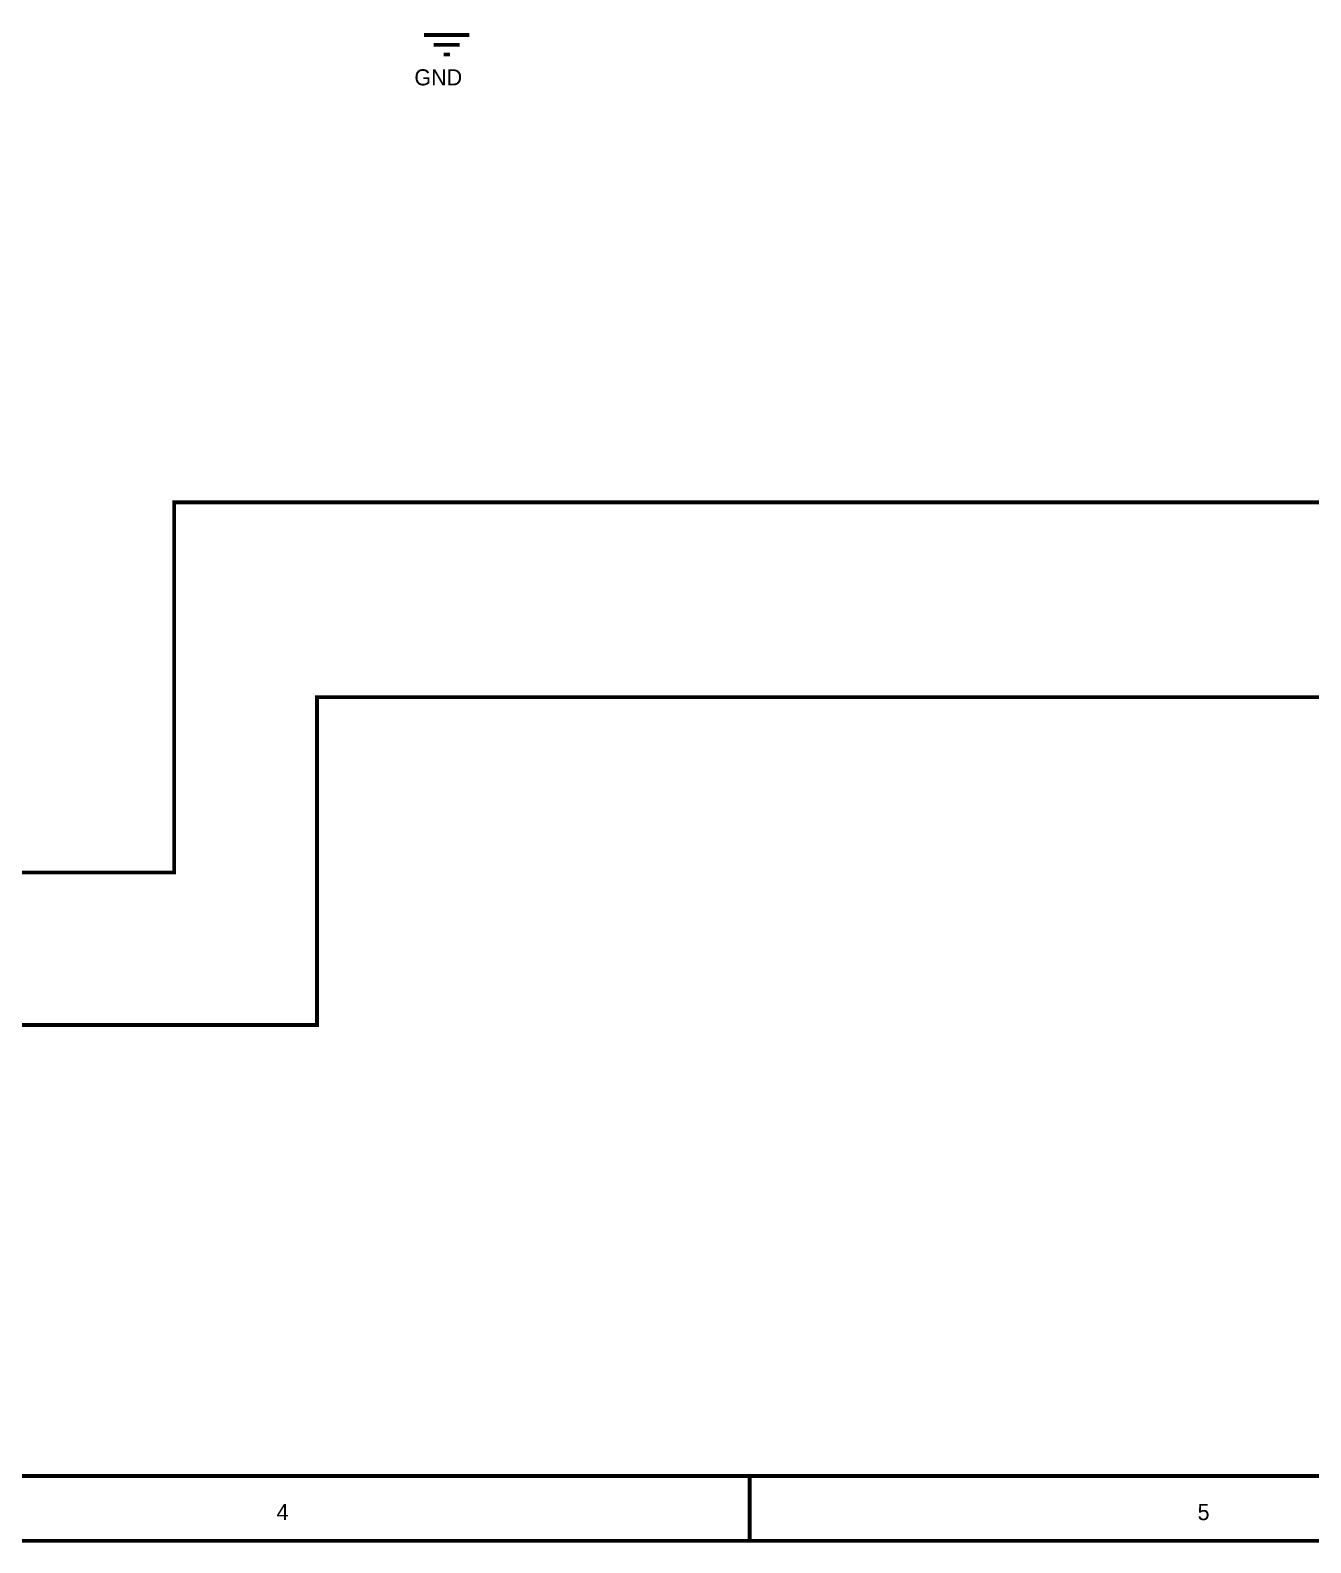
# Model space of a CAD drawing. Header units: inches. Extents: x 0 to 432, y 0 to 280.
# Drawn here: x 231.6 to 331.8, y -0.1 to 118.2 of the extents above; entities that cross this region are included whole.
import ezdxf

# ---------------------------------------------------------------- set-up
doc = ezdxf.new("R2010")
doc.units = ezdxf.units.IN
doc.layers.add('Sheet', color=255, linetype='Continuous')

msp = doc.modelspace()

# ---------------------------------------------------------------- linework, layer by layer
at = {"layer": 'Sheet'}
for points in [[(0, 279.38, 0.3, 0.3, 0), (431.8, 279.38, 0.3, 0.3, 0), (431.8, 0, 0.3, 0.3, 0), (0, 0, 0.3, 0.3, 0), (0, 279.38, 0.3, 0.3, 0)], [(0, 279.38, 0.0991, 0.0991, 0), (0, 0, 0.0991, 0.0991, 0), (431.8, 0, 0.0991, 0.0991, 0), (431.8, 279.38, 0.0991, 0.0991, 0), (0, 279.38, 0.0991, 0.0991, 0), (0, 279.38, 0.0991, 0.0991, 0)], [(5.1, 274.3, 0.3, 0.3, 0), (426.72, 274.3, 0.3, 0.3, 0), (426.72, 5.08, 0.3, 0.3, 0), (5.1, 5.08, 0.3, 0.3, 0), (5.1, 274.3, 0.3, 0.3, 0)], [(5.1, 274.3, 0.0991, 0.0991, 0), (5.1, 5.08, 0.0991, 0.0991, 0), (426.72, 5.08, 0.0991, 0.0991, 0), (426.72, 274.3, 0.0991, 0.0991, 0), (5.1, 274.3, 0.0991, 0.0991, 0), (5.1, 274.3, 0.0991, 0.0991, 0)]]:
    msp.add_lwpolyline(points, format="xyseb", close=True, dxfattribs=at)
for points in [[(224.55, 52.31, 0.3, 0.3, 0), (242.83, 52.31, 0.3, 0.3, 0), (242.83, 81.28, 0.3, 0.3, 0), (403.88, 81.28, 0.3, 0.3, 0), (403.88, 166.36, 0.3, 0.3, 0)], [(262.38, 117.86, 0.3, 0.3, 0), (265.94, 117.86, 0.3, 0.3, 0)], [(263.15, 117.09, 0.3, 0.3, 0), (265.18, 117.09, 0.3, 0.3, 0)], [(263.91, 116.33, 0.3, 0.3, 0), (264.42, 116.33, 0.3, 0.3, 0)], [(209.3, 49.78, 0.3, 0.3, 0), (208.79, 49.78, 0.3, 0.3, 0), (208.79, 40.38, 0.3, 0.3, 0), (254.01, 40.38, 0.3, 0.3, 0), (254.01, 66.04, 0.3, 0.3, 0), (342.91, 66.04, 0.3, 0.3, 0)], [(287.87, 0, 0.3, 0.3, 0), (287.87, 5.09, 0.3, 0.3, 0)]]:
    msp.add_lwpolyline(points, format="xyseb", dxfattribs=at)

# ---------------------------------------------------------------- texts
for s, height, p in [('GND', 1.258, (261.63, 113.92)), ('4', 1.26, (250.85, 1.62)), ('5', 1.26, (322.91, 1.62))]:
    msp.add_text(s, height=height, dxfattribs=at).set_placement(p)

doc.saveas('drawing.dxf')
